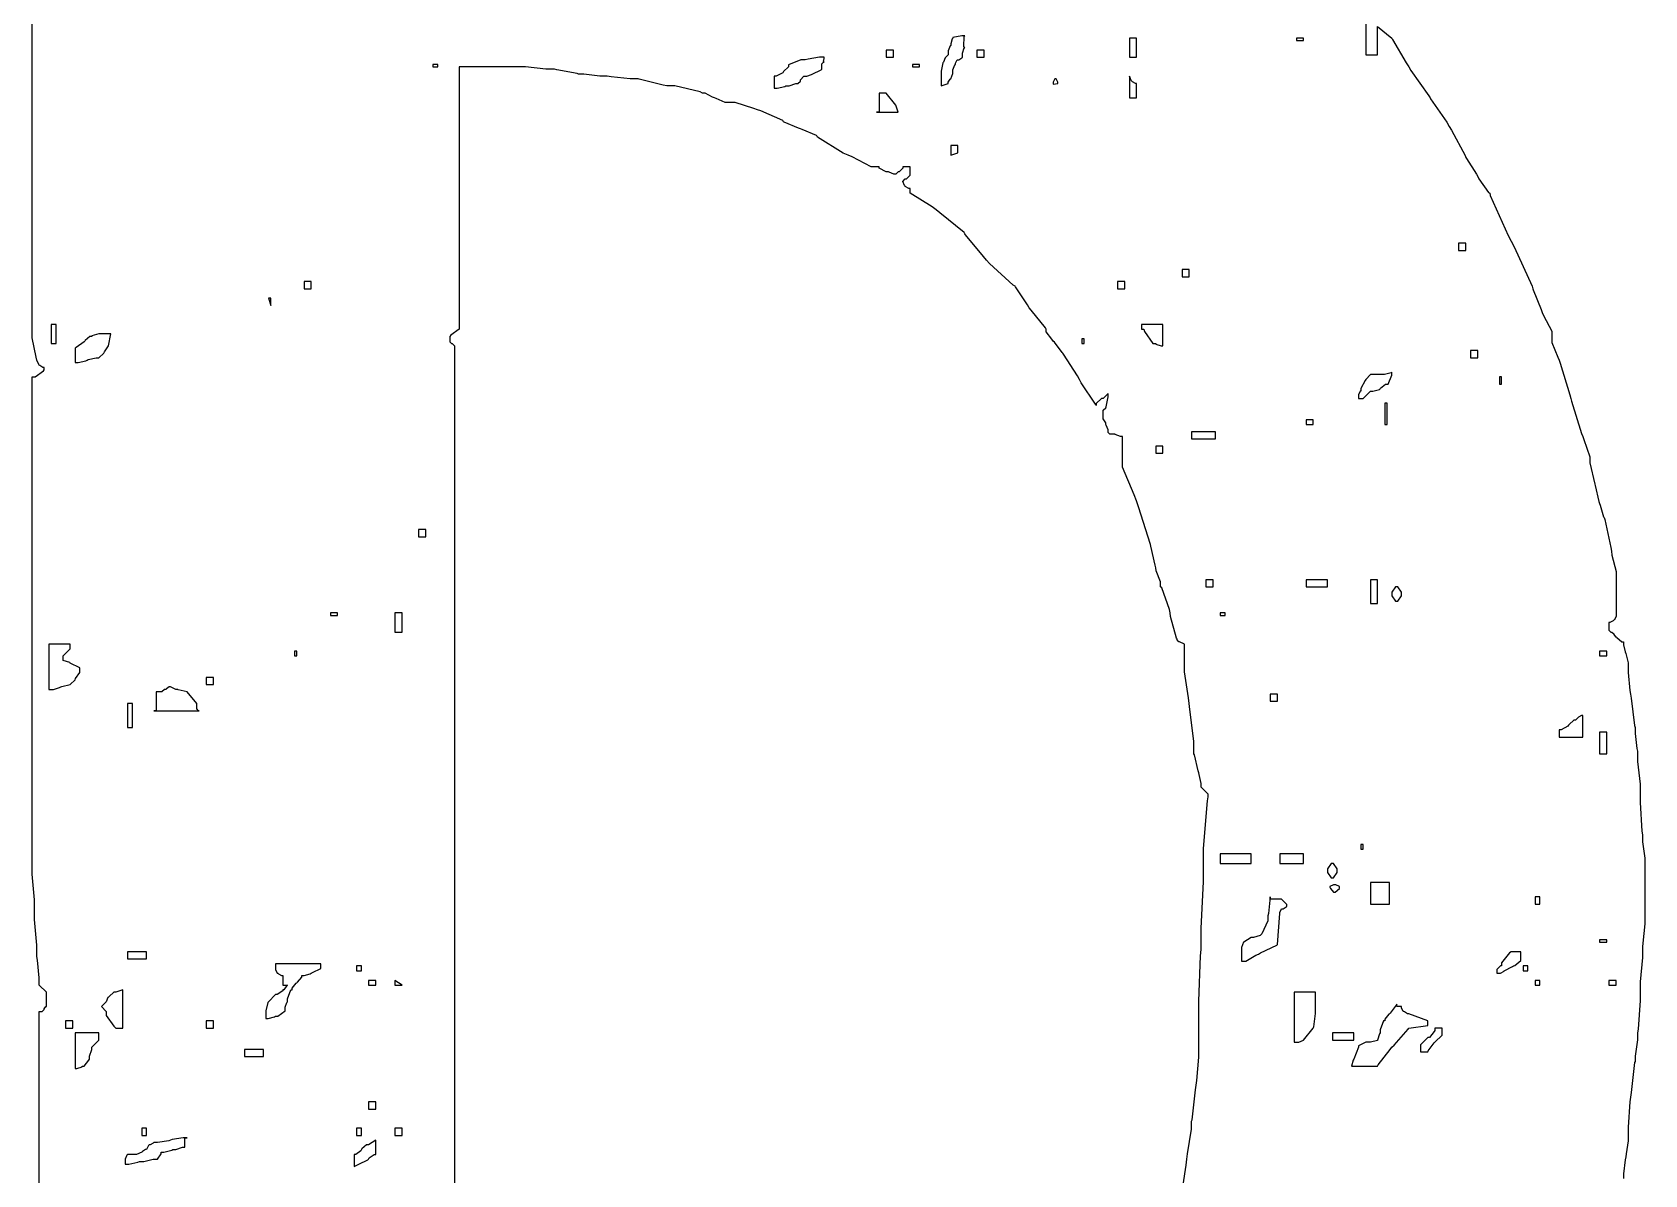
# Model space of a CAD drawing. Extents: x 114 to 248, y 19 to 327.
# Drawn here: x 216.29 to 240.13, y 121.55 to 138.45 of the extents above; entities that cross this region are included whole.
import ezdxf

# ---------------------------------------------------------------- set-up
doc = ezdxf.new("R2010")
doc.units = 0
doc.header["$MEASUREMENT"] = 0

msp = doc.modelspace()

# ---------------------------------------------------------------- linework, layer by layer
at = {"color": 7}
for points in [[(216.393, 114.723), (216.393, 123.965), (216.429, 123.965), (216.437, 123.965), (216.465, 123.993), (216.465, 124.001), (216.465, 124.001), (216.49, 124.037), (216.499, 124.037), (216.499, 124.248), (216.393, 124.354), (216.393, 124.46), (216.367, 124.725), (216.359, 124.777), (216.359, 124.945), (216.323, 125.323), (216.323, 125.448), (216.323, 125.616), (216.289, 125.993), (216.289, 126.118), (216.289, 126.224), (216.289, 126.463), (216.289, 126.541), (216.289, 133.35), (216.333, 133.35), (216.455, 133.44), (216.465, 133.456), (216.465, 133.49), (216.447, 133.49), (216.402, 133.518), (216.393, 133.526), (216.384, 133.536), (216.359, 133.597), (216.359, 133.597), (216.349, 133.641), (216.289, 133.926), (216.289, 134.02), (216.289, 144.569)], [(236.008, 138.924), (236.008, 138.113), (236.185, 138.113), (236.185, 138.535), (236.397, 138.359), (236.405, 138.343), (236.608, 137.998), (236.644, 137.936), (236.678, 137.884), (236.942, 137.505), (236.96, 137.477), (236.969, 137.461), (237.207, 137.116), (237.243, 137.054), (237.278, 137.002), (237.48, 136.623), (237.49, 136.595), (237.498, 136.579), (237.648, 136.349), (237.666, 136.313), (237.683, 136.278), (237.824, 136.076), (237.842, 136.066), (237.851, 136.032), (238.117, 135.441), (238.161, 135.36), (238.205, 135.272), (238.468, 134.691), (238.478, 134.655), (238.486, 134.638), (238.601, 134.346), (238.618, 134.302), (238.636, 134.258), (238.76, 134.027), (238.76, 133.949), (238.76, 133.861), (238.849, 133.641), (238.867, 133.597), (238.883, 133.552), (239.025, 133.087), (239.043, 133.033), (239.051, 132.989), (239.201, 132.512), (239.219, 132.468), (239.236, 132.424), (239.324, 132.166), (239.324, 132.079), (239.396, 131.763), (239.404, 131.746), (239.456, 131.507), (239.466, 131.48), (239.474, 131.454), (239.527, 131.279), (239.536, 131.269), (239.544, 131.243), (239.632, 130.828), (239.642, 130.774), (239.65, 130.714), (239.713, 130.47), (239.713, 130.387), (239.713, 129.822), (239.713, 129.806), (239.685, 129.752), (239.677, 129.752), (239.667, 129.744), (239.621, 129.716), (239.606, 129.716), (239.606, 129.61), (239.606, 129.602), (239.632, 129.576), (239.642, 129.576), (239.65, 129.576), (239.677, 129.55), (239.677, 129.54), (239.677, 129.54), (239.703, 129.505), (239.713, 129.505), (239.721, 129.497), (239.794, 129.433), (239.819, 129.433), (239.819, 129.389), (239.843, 129.285), (239.853, 129.257), (239.861, 129.241), (239.889, 129.121), (239.889, 129.081), (239.889, 128.976), (239.915, 128.712), (239.925, 128.658), (239.933, 128.597), (239.985, 128.192), (239.995, 128.165), (239.995, 128.076), (240.02, 127.856), (240.029, 127.812), (240.029, 127.663), (240.065, 127.325), (240.065, 127.212), (240.065, 127.054), (240.091, 126.631), (240.101, 126.577), (240.101, 126.472), (240.135, 126.234), (240.135, 126.154), (240.135, 125.377), (240.135, 125.262), (240.109, 124.973), (240.101, 124.919), (240.101, 124.761), (240.065, 124.404), (240.065, 124.284), (240.065, 124.126), (240.038, 123.702), (240.029, 123.649), (240.029, 123.544), (239.995, 123.305), (239.995, 123.226), (239.985, 123.209), (239.933, 122.768), (239.925, 122.696), (239.915, 122.626), (239.889, 122.255), (239.889, 122.131), (239.889, 122.053), (239.861, 121.859), (239.853, 121.815), (239.843, 121.77), (239.819, 121.565), (239.819, 121.496)], [(233.265, 121.109), (233.353, 121.69), (233.363, 121.779), (233.371, 121.859), (233.433, 122.222), (233.433, 122.344), (233.441, 122.362), (233.493, 122.803), (233.503, 122.873), (233.511, 122.944), (233.539, 123.288), (233.539, 123.402), (233.539, 123.518), (233.539, 123.775), (233.539, 123.861), (233.539, 124.117), (233.565, 124.787), (233.575, 124.883), (233.575, 125.192), (233.609, 125.887), (233.609, 126.118), (233.609, 126.375), (233.67, 127.08), (233.679, 127.14), (233.679, 127.176), (233.609, 127.247), (233.575, 127.283), (233.575, 127.336), (233.547, 127.467), (233.539, 127.493), (233.529, 127.521), (233.477, 127.759), (233.469, 127.776), (233.469, 127.962), (233.407, 128.429), (233.398, 128.517), (233.389, 128.605), (233.327, 128.99), (233.327, 129.117), (233.327, 129.399), (233.256, 129.433), (233.247, 129.433), (233.222, 129.461), (233.222, 129.469), (233.212, 129.487), (233.124, 129.806), (233.116, 129.858), (233.106, 129.912), (232.992, 130.229), (232.974, 130.245), (232.974, 130.317), (232.912, 130.484), (232.904, 130.528), (232.894, 130.564), (232.833, 130.845), (232.833, 130.845), (232.824, 130.872), (232.647, 131.428), (232.621, 131.516), (232.585, 131.604), (232.41, 132.015), (232.41, 132.151), (232.41, 132.468), (232.383, 132.468), (232.304, 132.496), (232.304, 132.504), (232.234, 132.504), (232.224, 132.504), (232.198, 132.53), (232.198, 132.538), (232.198, 132.566), (232.172, 132.636), (232.164, 132.644), (232.164, 132.672), (232.128, 132.731), (232.128, 132.751), (232.128, 132.857), (232.164, 132.891), (232.172, 132.909), (232.198, 133.055), (232.198, 133.103), (232.128, 133.033), (232.1, 133.033), (232.022, 132.955), (232.022, 132.927), (232.012, 132.945), (231.801, 133.262), (231.775, 133.314), (231.747, 133.368), (231.537, 133.686), (231.528, 133.703), (231.519, 133.712), (231.404, 133.863), (231.386, 133.879), (231.369, 133.907), (231.282, 134.019), (231.282, 134.056), (231.272, 134.074), (231.06, 134.338), (231.033, 134.372), (231.007, 134.416), (230.831, 134.682), (230.823, 134.691), (230.795, 134.709), (230.444, 135.026), (230.4, 135.078), (230.356, 135.132), (230.09, 135.45), (230.081, 135.467), (230.072, 135.485), (229.711, 135.775), (229.658, 135.819), (229.596, 135.864), (229.27, 136.069), (229.27, 136.136), (229.252, 136.136), (229.199, 136.164), (229.199, 136.172), (229.19, 136.182), (229.165, 136.242), (229.165, 136.242), (229.199, 136.278), (229.216, 136.278), (229.27, 136.332), (229.27, 136.349), (229.27, 136.455), (229.165, 136.455), (229.165, 136.438), (229.111, 136.385), (229.093, 136.385), (229.059, 136.349), (229.031, 136.349), (228.961, 136.376), (228.953, 136.385), (228.917, 136.385), (228.812, 136.438), (228.812, 136.455), (228.696, 136.455), (228.414, 136.605), (228.353, 136.631), (228.282, 136.659), (227.903, 136.896), (227.894, 136.914), (227.885, 136.923), (227.674, 137.01), (227.648, 137.018), (227.62, 137.028), (227.409, 137.116), (227.401, 137.124), (227.391, 137.142), (227.065, 137.284), (227.013, 137.301), (226.959, 137.319), (226.682, 137.407), (226.59, 137.407), (226.536, 137.407), (226.403, 137.469), (226.377, 137.477), (226.35, 137.487), (226.238, 137.547), (226.201, 137.547), (226.165, 137.565), (225.794, 137.654), (225.672, 137.654), (225.618, 137.663), (225.265, 137.752), (225.249, 137.76), (225.133, 137.76), (224.85, 137.787), (224.79, 137.796), (224.683, 137.796), (224.445, 137.83), (224.367, 137.83), (224.349, 137.84), (224.048, 137.892), (224.014, 137.9), (223.882, 137.9), (223.584, 137.936), (223.485, 137.936), (223.352, 137.936), (223.055, 137.936), (222.956, 137.936), (222.867, 137.936), (222.669, 137.936), (222.603, 137.936), (222.603, 134.056), (222.603, 134.056), (222.479, 133.967), (222.462, 133.949), (222.462, 133.879), (222.462, 133.871), (222.487, 133.843), (222.497, 133.843), (222.533, 133.809), (222.533, 118.886)]]:
    msp.add_lwpolyline(points, dxfattribs=at)
for points in [[(230.081, 138.395), (230.037, 138.395), (229.905, 138.369), (229.905, 138.359), (229.895, 138.351), (229.871, 138.278), (229.871, 138.253), (229.861, 138.245), (229.835, 138.173), (229.835, 138.148), (229.835, 138.113), (229.799, 138.077), (229.789, 138.068), (229.765, 138.006), (229.765, 138.006), (229.755, 137.998), (229.729, 137.873), (229.729, 137.83), (229.729, 137.786), (229.729, 137.687), (229.729, 137.654), (229.835, 137.69), (229.835, 137.708), (229.861, 137.752), (229.871, 137.76), (229.871, 137.76), (229.905, 137.84), (229.905, 137.866), (229.905, 137.893), (229.931, 137.964), (229.941, 137.972), (229.941, 137.99), (229.966, 138.042), (229.975, 138.042), (229.993, 138.042), (230.037, 138.068), (230.047, 138.077), (230.047, 138.113), (230.047, 138.14), (230.072, 138.219), (230.081, 138.219), (230.063, 138.237), (230.072, 138.387), (230.081, 138.395)], [(232.517, 138.077), (232.621, 138.077), (232.621, 138.359), (232.517, 138.359), (232.517, 138.077)], [(234.986, 138.325), (235.09, 138.325), (235.09, 138.359), (234.986, 138.359), (234.986, 138.325)], [(228.001, 138.077), (227.929, 138.077), (227.762, 138.052), (227.718, 138.042), (227.656, 138.042), (227.471, 137.964), (227.471, 137.936), (227.401, 137.866), (227.391, 137.849), (227.292, 137.796), (227.259, 137.796), (227.259, 137.619), (227.303, 137.619), (227.417, 137.645), (227.435, 137.654), (227.48, 137.654), (227.579, 137.69), (227.612, 137.69), (227.648, 137.724), (227.648, 137.742), (227.7, 137.796), (227.718, 137.796), (227.744, 137.796), (227.814, 137.822), (227.824, 137.83), (227.824, 137.83), (227.955, 137.892), (227.965, 137.9), (227.965, 137.972), (227.965, 137.982), (227.991, 138.006), (228.001, 138.006), (227.991, 138.016), (228.001, 138.061), (228.001, 138.077)], [(228.917, 138.077), (229.023, 138.077), (229.023, 138.183), (228.917, 138.183), (228.917, 138.077)], [(230.258, 138.077), (230.364, 138.077), (230.364, 138.183), (230.258, 138.183), (230.258, 138.077)], [(222.214, 137.936), (222.286, 137.936), (222.286, 137.972), (222.214, 137.972), (222.214, 137.936)], [(229.306, 137.936), (229.412, 137.936), (229.412, 137.972), (229.306, 137.972), (229.306, 137.936)], [(231.458, 137.69), (231.458, 137.708), (231.43, 137.76), (231.422, 137.76), (231.413, 137.76), (231.386, 137.708), (231.386, 137.69), (231.389, 137.682), (231.458, 137.688), (231.458, 137.69)], [(232.517, 137.477), (232.621, 137.477), (232.621, 137.69), (232.603, 137.69), (232.559, 137.716), (232.551, 137.724), (232.541, 137.734), (232.517, 137.796), (232.517, 137.796), (232.517, 137.477)], [(228.776, 137.267), (229.093, 137.267), (229.059, 137.371), (228.917, 137.547), (228.812, 137.547), (228.812, 137.267), (228.776, 137.267)], [(229.871, 136.631), (229.975, 136.665), (229.975, 136.772), (229.871, 136.772), (229.871, 136.631)], [(237.383, 135.22), (237.49, 135.22), (237.49, 135.326), (237.383, 135.326), (237.383, 135.22)], [(220.31, 134.655), (220.416, 134.655), (220.416, 134.761), (220.31, 134.761), (220.31, 134.655)], [(232.34, 134.655), (232.445, 134.655), (232.445, 134.761), (232.34, 134.761), (232.34, 134.655)], [(233.292, 134.831), (233.398, 134.831), (233.398, 134.938), (233.292, 134.938), (233.292, 134.831)], [(219.817, 134.408), (219.817, 134.515), (219.781, 134.515), (219.817, 134.408)], [(216.57, 133.843), (216.642, 133.843), (216.642, 134.126), (216.57, 134.126), (216.57, 133.843)], [(232.727, 134.056), (232.736, 134.021), (232.861, 133.843), (232.904, 133.843), (232.904, 133.835), (232.982, 133.809), (233.01, 133.809), (233.01, 134.126), (232.693, 134.126), (232.693, 134.056), (232.727, 134.056)], [(217.452, 133.985), (217.416, 133.985), (217.337, 133.985), (217.311, 133.985), (217.275, 133.985), (217.171, 133.959), (217.171, 133.949), (217.143, 133.949), (217.073, 133.889), (217.065, 133.879), (217.055, 133.871), (216.94, 133.783), (216.922, 133.773), (216.922, 133.562), (216.966, 133.562), (217.081, 133.588), (217.099, 133.597), (217.117, 133.606), (217.235, 133.633), (217.275, 133.633), (217.347, 133.703), (217.355, 133.721), (217.417, 133.809), (217.417, 133.809), (217.452, 133.985)], [(231.811, 133.843), (231.845, 133.843), (231.845, 133.915), (231.811, 133.915), (231.811, 133.843)], [(237.56, 133.633), (237.666, 133.633), (237.666, 133.739), (237.56, 133.739), (237.56, 133.633)], [(236.397, 133.42), (236.387, 133.412), (236.288, 133.386), (236.255, 133.386), (236.079, 133.386), (236.008, 133.314), (235.999, 133.298), (235.938, 133.178), (235.938, 133.138), (235.928, 133.138), (235.902, 133.085), (235.902, 133.067), (235.902, 133.033), (235.972, 133.033), (236.079, 133.138), (236.113, 133.138), (236.211, 133.165), (236.221, 133.174), (236.229, 133.183), (236.3, 133.244), (236.325, 133.244), (236.343, 133.244), (236.397, 133.376), (236.397, 133.42)], [(237.985, 133.244), (238.019, 133.244), (238.019, 133.35), (237.985, 133.35), (237.985, 133.244)], [(236.291, 132.644), (236.325, 132.644), (236.325, 132.961), (236.291, 132.961), (236.291, 132.644)], [(235.126, 132.644), (235.233, 132.644), (235.233, 132.715), (235.126, 132.715), (235.126, 132.644)], [(233.433, 132.432), (233.785, 132.432), (233.785, 132.538), (233.433, 132.538), (233.433, 132.432)], [(232.904, 132.221), (233.01, 132.221), (233.01, 132.328), (232.904, 132.328), (232.904, 132.221)], [(222.003, 130.987), (222.11, 130.987), (222.11, 131.093), (222.003, 131.093), (222.003, 130.987)], [(233.645, 130.245), (233.751, 130.245), (233.751, 130.351), (233.645, 130.351), (233.645, 130.245)], [(235.126, 130.245), (235.443, 130.245), (235.443, 130.351), (235.126, 130.351), (235.126, 130.245)], [(236.079, 129.999), (236.185, 129.999), (236.185, 130.351), (236.079, 130.351), (236.079, 129.999)], [(236.467, 130.245), (236.449, 130.245), (236.397, 130.167), (236.397, 130.139), (236.397, 130.113), (236.449, 130.035), (236.467, 130.035), (236.484, 130.035), (236.538, 130.113), (236.538, 130.139), (236.538, 130.167), (236.484, 130.245), (236.467, 130.245)], [(220.698, 129.822), (220.803, 129.822), (220.803, 129.858), (220.698, 129.858), (220.698, 129.822)], [(221.651, 129.576), (221.757, 129.576), (221.757, 129.858), (221.651, 129.858), (221.651, 129.576)], [(233.856, 129.822), (233.928, 129.822), (233.928, 129.858), (233.856, 129.858), (233.856, 129.822)], [(216.57, 128.728), (216.604, 128.728), (216.694, 128.756), (216.712, 128.764), (216.728, 128.773), (216.852, 128.8), (216.852, 128.8), (216.922, 128.87), (216.931, 128.888), (216.994, 128.976), (216.994, 128.976), (216.994, 129.046), (216.852, 129.117), (216.843, 129.126), (216.746, 129.153), (216.746, 129.153), (216.746, 129.223), (216.852, 129.329), (216.852, 129.399), (216.535, 129.399), (216.535, 128.728), (216.57, 128.728)], [(220.169, 129.223), (220.204, 129.223), (220.204, 129.293), (220.169, 129.293), (220.169, 129.223)], [(239.466, 129.223), (239.572, 129.223), (239.572, 129.293), (239.466, 129.293), (239.466, 129.223)], [(218.863, 128.8), (218.969, 128.8), (218.969, 128.904), (218.863, 128.904), (218.863, 128.8)], [(218.087, 128.411), (218.758, 128.411), (218.748, 128.411), (218.722, 128.439), (218.722, 128.447), (218.722, 128.517), (218.582, 128.694), (218.582, 128.694), (218.448, 128.72), (218.44, 128.728), (218.412, 128.728), (218.333, 128.764), (218.333, 128.764), (218.316, 128.764), (218.272, 128.738), (218.263, 128.728), (218.245, 128.728), (218.205, 128.694), (218.193, 128.694), (218.123, 128.694), (218.123, 128.411), (218.087, 128.411)], [(234.597, 128.552), (234.703, 128.552), (234.703, 128.658), (234.597, 128.658), (234.597, 128.552)], [(217.7, 128.165), (217.77, 128.165), (217.77, 128.517), (217.7, 128.517), (217.7, 128.165)], [(239.219, 128.341), (239.201, 128.341), (239.156, 128.315), (239.147, 128.305), (239.113, 128.271), (239.086, 128.271), (239.015, 128.209), (239.007, 128.199), (238.997, 128.183), (238.898, 128.129), (238.867, 128.129), (238.867, 128.022), (239.219, 128.022), (239.219, 128.341)], [(239.466, 127.776), (239.572, 127.776), (239.572, 128.094), (239.466, 128.094), (239.466, 127.776)], [(235.938, 126.365), (235.972, 126.365), (235.972, 126.435), (235.938, 126.435), (235.938, 126.365)], [(233.856, 126.154), (234.315, 126.154), (234.315, 126.294), (233.856, 126.294), (233.856, 126.154)], [(234.738, 126.154), (235.09, 126.154), (235.09, 126.294), (234.738, 126.294), (234.738, 126.154)], [(235.515, 126.154), (235.497, 126.154), (235.443, 126.075), (235.443, 126.048), (235.443, 126.022), (235.497, 125.942), (235.515, 125.942), (235.531, 125.942), (235.585, 126.022), (235.585, 126.048), (235.585, 126.075), (235.531, 126.154), (235.515, 126.154)], [(235.62, 125.801), (235.62, 125.811), (235.566, 125.835), (235.549, 125.835), (235.531, 125.835), (235.479, 125.811), (235.479, 125.801), (235.487, 125.783), (235.533, 125.729), (235.549, 125.729), (235.556, 125.727), (235.62, 125.783), (235.62, 125.801)], [(236.079, 125.553), (236.361, 125.553), (236.361, 125.871), (236.079, 125.871), (236.079, 125.553)], [(234.597, 125.659), (234.597, 125.659), (234.57, 125.413), (234.561, 125.377), (234.561, 125.306), (234.473, 125.113), (234.457, 125.096), (234.447, 125.087), (234.348, 125.06), (234.315, 125.06), (234.208, 124.99), (234.199, 124.99), (234.174, 124.911), (234.174, 124.883), (234.174, 124.839), (234.174, 124.74), (234.174, 124.707), (234.235, 124.707), (234.385, 124.797), (234.421, 124.813), (234.455, 124.831), (234.694, 124.945), (234.703, 124.954), (234.738, 125.413), (234.738, 125.43), (234.764, 125.483), (234.774, 125.483), (234.79, 125.483), (234.834, 125.51), (234.844, 125.519), (234.844, 125.546), (234.764, 125.625), (234.738, 125.625), (234.597, 125.625), (234.597, 125.659)], [(238.514, 125.553), (238.584, 125.553), (238.584, 125.659), (238.514, 125.659), (238.514, 125.553)], [(239.466, 124.99), (239.572, 124.99), (239.572, 125.024), (239.466, 125.024), (239.466, 124.99)], [(217.7, 124.743), (217.981, 124.743), (217.981, 124.847), (217.7, 124.847), (217.7, 124.743)], [(238.161, 124.847), (238.133, 124.831), (238.019, 124.686), (238.019, 124.637), (238.001, 124.637), (237.949, 124.584), (237.949, 124.567), (237.949, 124.531), (237.985, 124.531), (238.001, 124.531), (238.055, 124.558), (238.055, 124.567), (238.055, 124.567), (238.177, 124.628), (238.195, 124.637), (238.212, 124.646), (238.301, 124.719), (238.301, 124.743), (238.301, 124.847), (238.161, 124.847)], [(220.063, 124.354), (220.053, 124.346), (220.008, 124.284), (219.993, 124.284), (219.993, 124.267), (219.913, 124.214), (219.887, 124.214), (219.781, 124.108), (219.771, 124.099), (219.745, 123.974), (219.745, 123.931), (219.745, 123.861), (219.779, 123.861), (219.869, 123.887), (219.887, 123.895), (219.921, 123.895), (220.027, 123.975), (220.027, 124.001), (220.027, 124.029), (220.053, 124.099), (220.063, 124.108), (220.063, 124.152), (220.115, 124.284), (220.133, 124.284), (220.133, 124.311), (220.194, 124.382), (220.204, 124.39), (220.212, 124.4), (220.274, 124.471), (220.274, 124.495), (220.308, 124.495), (220.398, 124.522), (220.416, 124.531), (220.432, 124.54), (220.556, 124.601), (220.556, 124.601), (220.556, 124.671), (219.887, 124.671), (219.887, 124.601), (219.887, 124.584), (219.911, 124.531), (219.921, 124.531), (219.929, 124.522), (219.976, 124.495), (219.993, 124.495), (219.993, 124.354), (220.063, 124.354)], [(221.085, 124.567), (221.156, 124.567), (221.156, 124.637), (221.085, 124.637), (221.085, 124.567)], [(238.337, 124.567), (238.408, 124.567), (238.408, 124.637), (238.337, 124.637), (238.337, 124.567)], [(217.381, 123.965), (217.381, 123.905), (217.496, 123.746), (217.523, 123.719), (217.628, 123.719), (217.628, 124.284), (217.523, 124.248), (217.496, 124.248), (217.425, 124.187), (217.417, 124.178), (217.407, 124.17), (217.381, 124.108), (217.381, 124.108), (217.311, 124.037), (217.381, 123.965)], [(221.262, 124.354), (221.368, 124.354), (221.368, 124.424), (221.262, 124.424), (221.262, 124.354)], [(221.651, 124.354), (221.757, 124.354), (221.651, 124.424), (221.651, 124.354)], [(234.986, 123.508), (235.02, 123.508), (235.09, 123.542), (235.233, 123.719), (235.241, 123.737), (235.267, 123.935), (235.267, 124.001), (235.267, 124.063), (235.267, 124.202), (235.267, 124.248), (234.95, 124.248), (234.95, 123.508), (234.986, 123.508)], [(238.514, 124.354), (238.584, 124.354), (238.584, 124.424), (238.514, 124.424), (238.514, 124.354)], [(239.606, 124.354), (239.713, 124.354), (239.713, 124.424), (239.606, 124.424), (239.606, 124.354)], [(236.467, 124.072), (236.457, 124.055), (236.369, 123.941), (236.361, 123.931), (236.352, 123.923), (236.291, 123.85), (236.291, 123.825), (236.273, 123.825), (236.221, 123.693), (236.221, 123.649), (236.211, 123.632), (236.185, 123.542), (236.185, 123.542), (236.185, 123.534), (236.079, 123.508), (236.044, 123.508), (236.008, 123.508), (235.902, 123.454), (235.902, 123.436), (235.832, 123.26), (235.822, 123.244), (235.796, 123.155), (235.796, 123.155), (236.185, 123.155), (236.193, 123.173), (236.369, 123.402), (236.397, 123.436), (236.431, 123.464), (236.634, 123.702), (236.644, 123.719), (236.926, 123.755), (236.926, 123.825), (236.644, 123.931), (236.626, 123.931), (236.582, 123.957), (236.573, 123.965), (236.564, 123.965), (236.538, 124.019), (236.538, 124.037), (236.467, 124.037), (236.467, 124.072)], [(216.782, 123.719), (216.888, 123.719), (216.888, 123.825), (216.782, 123.825), (216.782, 123.719)], [(218.863, 123.719), (218.969, 123.719), (218.969, 123.825), (218.863, 123.825), (218.863, 123.719)], [(216.922, 123.119), (216.949, 123.119), (217.029, 123.147), (217.029, 123.155), (217.055, 123.155), (217.125, 123.244), (217.135, 123.26), (217.135, 123.304), (217.171, 123.403), (217.171, 123.436), (217.275, 123.542), (217.275, 123.649), (216.922, 123.649), (216.922, 123.119)], [(235.515, 123.542), (235.832, 123.542), (235.832, 123.649), (235.515, 123.649), (235.515, 123.542)], [(237.031, 123.685), (237.021, 123.667), (236.95, 123.578), (236.926, 123.578), (236.916, 123.57), (236.828, 123.482), (236.82, 123.472), (236.82, 123.366), (236.926, 123.366), (236.934, 123.384), (237.021, 123.5), (237.031, 123.508), (237.039, 123.518), (237.127, 123.605), (237.137, 123.613), (237.137, 123.719), (237.031, 123.719), (237.031, 123.685)], [(219.428, 123.296), (219.71, 123.296), (219.71, 123.402), (219.428, 123.402), (219.428, 123.296)], [(221.262, 122.52), (221.368, 122.52), (221.368, 122.626), (221.262, 122.626), (221.262, 122.52)], [(218.582, 122.097), (218.52, 122.097), (218.36, 122.071), (218.333, 122.061), (218.307, 122.053), (218.142, 122.025), (218.087, 122.025), (218.077, 122.017), (218.032, 121.991), (218.017, 121.991), (218.007, 121.982), (217.981, 121.921), (217.981, 121.921), (217.963, 121.921), (217.919, 121.894), (217.91, 121.885), (217.91, 121.885), (217.831, 121.849), (217.804, 121.849), (217.7, 121.849), (217.69, 121.841), (217.664, 121.779), (217.664, 121.779), (217.664, 121.708), (217.716, 121.708), (217.848, 121.736), (217.876, 121.744), (217.937, 121.744), (218.076, 121.779), (218.123, 121.779), (218.139, 121.779), (218.193, 121.859), (218.193, 121.885), (218.237, 121.885), (218.351, 121.912), (218.369, 121.921), (218.414, 121.921), (218.513, 121.955), (218.546, 121.955), (218.546, 122.097), (218.582, 122.097)], [(217.91, 122.131), (217.981, 122.131), (217.981, 122.238), (217.91, 122.238), (217.91, 122.131)], [(221.085, 122.131), (221.156, 122.131), (221.156, 122.238), (221.085, 122.238), (221.085, 122.131)], [(221.651, 122.131), (221.757, 122.131), (221.757, 122.238), (221.651, 122.238), (221.651, 122.131)], [(221.262, 121.991), (221.234, 121.991), (221.164, 121.93), (221.156, 121.921), (221.146, 121.903), (221.075, 121.849), (221.051, 121.849), (221.051, 121.672), (221.121, 121.708), (221.121, 121.708), (221.252, 121.77), (221.262, 121.779), (221.27, 121.797), (221.343, 121.849), (221.368, 121.849), (221.368, 122.061), (221.262, 121.991)]]:
    msp.add_lwpolyline(points, close=True, dxfattribs=at)

doc.saveas('drawing.dxf')
